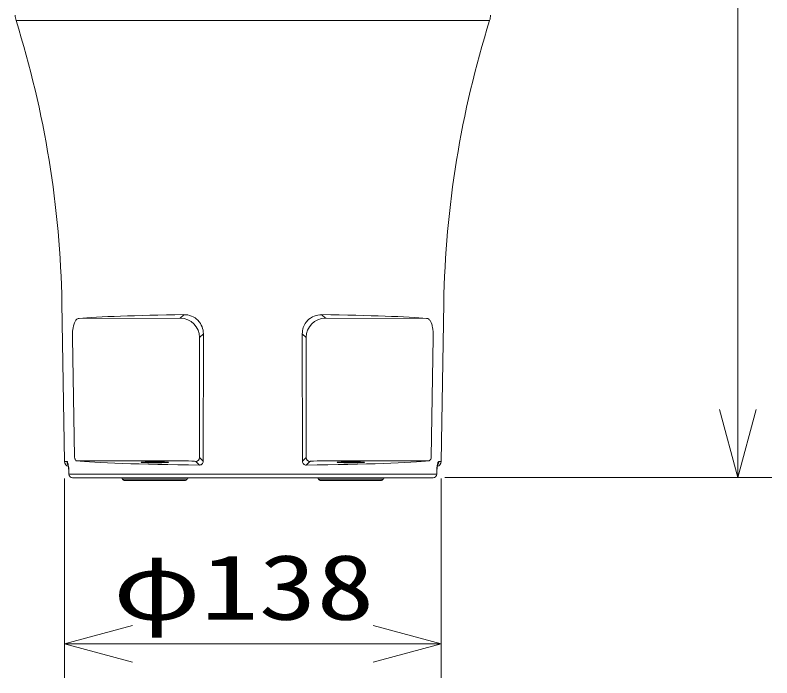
# Model space of a CAD drawing. Units: millimetres on the paper. Extents: x -62 to 64, y -118 to 119.
# Drawn here: x -45.42 to -17.59, y 9.11 to 33.46 of the extents above; entities that cross this region are included whole.
import ezdxf
from ezdxf.enums import TextEntityAlignment as Align

# ---------------------------------------------------------------- set-up
doc = ezdxf.new("R2010")
doc.units = ezdxf.units.MM
for name, color, linetype, lineweight in [('0-2_GAIKEI', 4, 'Continuous', 9), ('0-4_SUNPO', 7, 'Continuous', 9), ('0-5_0', 7, 'Continuous', 9)]:
    doc.layers.add(name, color=color, linetype=linetype, lineweight=lineweight)
doc.styles.add('ＭＳ ゴシック', font='')
doc.styles.get('ＭＳ ゴシック').set_extended_font_data('MS Gothic')

# ---------------------------------------------------------------- blocks, each defined once
blk = doc.blocks.new('_Open30')
at = {"layer": '0-5_0'}
blk.add_line((0, 0), (-1, 0), dxfattribs=at)
blk.add_lwpolyline([(-1, 0.2679), (0, 0), (-1, -0.2679)], dxfattribs=at)

msp = doc.modelspace()

# ---------------------------------------------------------------- linework, layer by layer
at = {"layer": '0-2_GAIKEI'}
for p, q in [((-45.389, 33.266), (-27.974, 33.266)), ((-39.352, 22.326), (-43.073, 22.321)), ((-39.352, 22.326), (-39.349, 22.326)), ((-39.219, 22.456), (-39.349, 22.326)), ((-34.145, 22.456), (-34.015, 22.326)), ((-30.29, 22.321), (-33.99, 22.326)), ((-38.501, 21.756), (-38.639, 21.617)), ((-38.504, 17.069), (-38.501, 21.756)), ((-34.86, 17.069), (-34.863, 21.756)), ((-34.863, 21.756), (-34.724, 21.617)), ((-43.317, 21.6), (-43.238, 17.232)), ((-38.639, 21.617), (-38.639, 17.205)), ((-34.724, 21.617), (-34.724, 17.205)), ((-30.046, 21.6), (-30.126, 17.232)), ((-43.519, 17.058), (-43.602, 17.058)), ((-43.169, 17.088), (-39.354, 17.083)), ((-38.648, 16.93), (-38.781, 17.063)), ((-38.504, 17.069), (-38.639, 17.205)), ((-34.86, 17.069), (-34.724, 17.205)), ((-34.716, 16.93), (-34.582, 17.063)), ((-30.194, 17.088), (-34.01, 17.083)), ((-29.762, 17.058), (-29.845, 17.058)), ((-43.447, 16.725), (-43.446, 16.66)), ((-29.918, 16.66), (-29.916, 16.725)), ((-43.449, 16.599), (-43.448, 16.599)), ((-43.446, 16.66), (-43.444, 16.6)), ((-43.444, 16.6), (-29.919, 16.6)), ((-43.305, 16.46), (-43.313, 16.46)), ((-30.05, 16.46), (-30.058, 16.46)), ((-29.919, 16.6), (-29.918, 16.66)), ((-39.098, 16.41), (-41.472, 16.41)), ((-39.185, 16.36), (-41.385, 16.36)), ((-31.892, 16.41), (-34.265, 16.41)), ((-31.979, 16.36), (-34.178, 16.36))]:
    msp.add_line(p, q, dxfattribs=at)
at = {"layer": '0-2_GAIKEI', "color": 7}
for p, q in [((-43.704, 22.88), (-43.602, 17.062)), ((-29.66, 22.88), (-29.761, 17.062)), ((-43.602, 17.062), (-43.602, 17.058)), ((-29.761, 17.062), (-29.762, 17.058)), ((-43.452, 16.724), (-43.45, 16.659)), ((-43.45, 16.659), (-43.449, 16.599)), ((-43.306, 16.46), (-30.058, 16.46)), ((-29.915, 16.599), (-29.913, 16.659))]:
    msp.add_line(p, q, dxfattribs=at)
at = {"layer": '0-2_GAIKEI'}
for points in [[(-43.073, 22.321), (-43.101, 22.316), (-43.128, 22.305), (-43.153, 22.289), (-43.177, 22.267), (-43.192, 22.249), (-43.206, 22.229), (-43.231, 22.183), (-43.244, 22.153), (-43.256, 22.122), (-43.276, 22.052), (-43.292, 21.975), (-43.302, 21.915), (-43.309, 21.851), (-43.314, 21.786), (-43.317, 21.719), (-43.317, 21.6)], [(-38.501, 21.756), (-38.504, 21.821), (-38.513, 21.886), (-38.528, 21.95), (-38.549, 22.012), (-38.576, 22.072), (-38.608, 22.129), (-38.645, 22.182), (-38.669, 22.211), (-38.694, 22.239), (-38.721, 22.265), (-38.749, 22.29), (-38.808, 22.335), (-38.871, 22.373), (-38.938, 22.404), (-39.008, 22.428), (-39.077, 22.445), (-39.148, 22.454), (-39.219, 22.456)], [(-34.145, 22.456), (-34.217, 22.454), (-34.289, 22.444), (-34.359, 22.427), (-34.428, 22.403), (-34.494, 22.372), (-34.557, 22.334), (-34.617, 22.289), (-34.645, 22.264), (-34.671, 22.237), (-34.696, 22.209), (-34.72, 22.18), (-34.753, 22.133), (-34.781, 22.084), (-34.806, 22.033), (-34.826, 21.98), (-34.842, 21.925), (-34.854, 21.869), (-34.86, 21.813), (-34.863, 21.756)], [(-30.046, 21.6), (-30.046, 21.711), (-30.052, 21.821), (-30.064, 21.927), (-30.072, 21.98), (-30.083, 22.032), (-30.093, 22.074), (-30.105, 22.113), (-30.126, 22.171), (-30.152, 22.22), (-30.166, 22.241), (-30.181, 22.26), (-30.202, 22.282), (-30.224, 22.299), (-30.248, 22.311), (-30.269, 22.318), (-30.29, 22.321)], [(-43.447, 16.725), (-43.453, 16.827), (-43.459, 16.879), (-43.467, 16.927), (-43.475, 16.966), (-43.484, 17), (-43.493, 17.025), (-43.502, 17.044), (-43.511, 17.055), (-43.515, 17.058), (-43.519, 17.058)], [(-43.238, 17.232), (-43.236, 17.207), (-43.232, 17.183), (-43.227, 17.161), (-43.22, 17.141), (-43.209, 17.118), (-43.195, 17.1), (-43.179, 17.09), (-43.169, 17.088)], [(-39.354, 17.083), (-39.051, 17.08), (-38.923, 17.076), (-38.833, 17.071), (-38.789, 17.066), (-38.783, 17.064), (-38.781, 17.063)], [(-38.648, 16.93), (-38.614, 16.933), (-38.583, 16.944), (-38.554, 16.962), (-38.542, 16.974), (-38.531, 16.986), (-38.516, 17.012), (-38.507, 17.04), (-38.504, 17.069)], [(-34.86, 17.069), (-34.857, 17.042), (-34.849, 17.015), (-34.835, 16.99), (-34.817, 16.969), (-34.795, 16.952), (-34.77, 16.94), (-34.744, 16.932), (-34.716, 16.93)], [(-34.582, 17.063), (-34.581, 17.064), (-34.579, 17.065), (-34.564, 17.068), (-34.538, 17.07), (-34.453, 17.075), (-34.315, 17.08), (-34.01, 17.083)], [(-30.194, 17.088), (-30.18, 17.092), (-30.167, 17.102), (-30.155, 17.117), (-30.147, 17.132), (-30.14, 17.148), (-30.13, 17.188), (-30.126, 17.232)], [(-29.845, 17.058), (-29.849, 17.057), (-29.856, 17.051), (-29.865, 17.039), (-29.873, 17.021), (-29.881, 16.998), (-29.888, 16.97), (-29.901, 16.904), (-29.91, 16.831), (-29.916, 16.725)], [(-43.464, 16.871), (-43.467, 16.892), (-43.478, 16.94)], [(-29.899, 16.871), (-29.897, 16.892), (-29.885, 16.94)]]:
    msp.add_lwpolyline(points, dxfattribs=at)
at = {"layer": '0-2_GAIKEI', "color": 7}
for points in [[(-43.452, 16.724), (-43.457, 16.818), (-43.464, 16.871)], [(-29.913, 16.659), (-29.912, 16.724), (-29.906, 16.818), (-29.899, 16.871)]]:
    msp.add_lwpolyline(points, dxfattribs=at)
for centre, radius, start, end in [((-44.677, 33.49), 0.747, 182, 197.4395), ((-28.686, 33.49), 0.747, 342.5605, 358), ((-80.497, 22.238), 36.799, 0.9998, 17.4395), ((7.133, 22.238), 36.799, 162.5605, 179.0002), ((-43.401, 17.062), 0.201, 181, 251.7331), ((-29.962, 17.062), 0.201, 288.2669, 359), ((-43.306, 16.603), 0.143, 181.4451, 270), ((-30.058, 16.603), 0.143, 270, 358.5549)]:
    msp.add_arc(centre, radius, start, end, dxfattribs=at)
at = {"layer": '0-2_GAIKEI'}
for centre, radius, start, end in [((-33.995, 22.789), 0.463, 267.5226, 270.6418), ((-43.316, 17.062), 0.202, 180.947, 216.8837), ((-43.448, 16.718), 0.007, 90, 127.1565), ((-29.916, 16.718), 0.007, 52.8434, 90), ((-43.445, 16.591), 0.0089, 90, 117.4926), ((-41.559, 16.36), 0.1, 30, 90), ((-39.011, 16.36), 0.1, 90, 150), ((-34.352, 16.36), 0.1, 30, 90), ((-31.805, 16.36), 0.1, 90, 150), ((-29.919, 16.591), 0.0089, 62.5074, 90), ((-41.385, 16.46), 0.1, 210, 270), ((-39.185, 16.46), 0.1, 270, 330), ((-34.178, 16.46), 0.1, 210, 270), ((-31.979, 16.46), 0.1, 270, 330)]:
    msp.add_arc(centre, radius, start, end, dxfattribs=at)
for centre, major_axis, ratio, start_param, end_param in [((-36.684, 22.234), (6.868, 0), 0.03492, 1.948825, 2.766279), ((-39.349, 21.617), (0.502, -0.502), 0.998783, 0.786007, 2.355586), ((-34.015, 21.617), (-0.502, -0.502), 0.998783, 3.927601, 5.497178), ((-36.679, 22.234), (6.867, 0), 0.034922, 0.375342, 1.192795), ((-36.683, 17.156), (6.777, 0), 0.034921, 3.435754, 4.418301), ((-40.285, 17.031), (0.506, 0), 0.034921, 0.001219, 3.140373), ((-40.285, 17.031), (0.506, 0), 0.034921, 3.140373, 6.284405), ((-38.781, 17.205), (-0.1, -0.1), 0.998783, 0.786007, 2.355586), ((-34.582, 17.205), (0.1, -0.1), 0.998783, 3.9276, 5.497178), ((-36.68, 17.156), (6.777, 0), 0.034921, 5.006457, 5.989025), ((-33.078, 17.031), (0.506, 0), 0.034921, 0.001219, 3.140373), ((-33.078, 17.031), (0.506, 0), 0.034921, 3.140373, 6.284405), ((-30.043, 17.062), (0, -0.201), 0.987956, 0.920397, 1.553343), ((-43.304, 16.603), (0, -0.143), 0.978352, 4.729842, 6.283185), ((-30.059, 16.603), (0, -0.143), 0.978352, 6.283185, 7.836528)]:
    msp.add_ellipse(centre, major_axis=major_axis, ratio=ratio, start_param=start_param, end_param=end_param, dxfattribs=at)
at = {"layer": '0-4_SUNPO'}
for p, q in [((-18.845, 18.968), (-18.845, 58.828)), ((-43.602, 16.433), (-43.602, 9.11)), ((-29.762, 16.433), (-29.762, 9.11)), ((-29.62, 16.468), (-17.595, 16.468)), ((-32.262, 10.36), (-41.102, 10.36))]:
    msp.add_line(p, q, dxfattribs=at)

# ---------------------------------------------------------------- block references
at = {"layer": '0-4_SUNPO', "xscale": 2.5, "yscale": 2.5}
for p, rotation in [((-18.845, 16.468), 269.99952), ((-43.602, 10.36), 180)]:
    msp.add_blockref('_Open30', p, dxfattribs=dict(at, rotation=rotation))
msp.add_blockref('_Open30', (-29.762, 10.36), dxfattribs=at)

# ---------------------------------------------------------------- texts
at = {"layer": '0-4_SUNPO', "style": 'ＭＳ ゴシック', "width": 1.3}
msp.add_text('φ138', height=2.405, dxfattribs=at).set_placement((-41.826, 10.523), align=Align.BOTTOM_LEFT)

doc.saveas('drawing.dxf')
